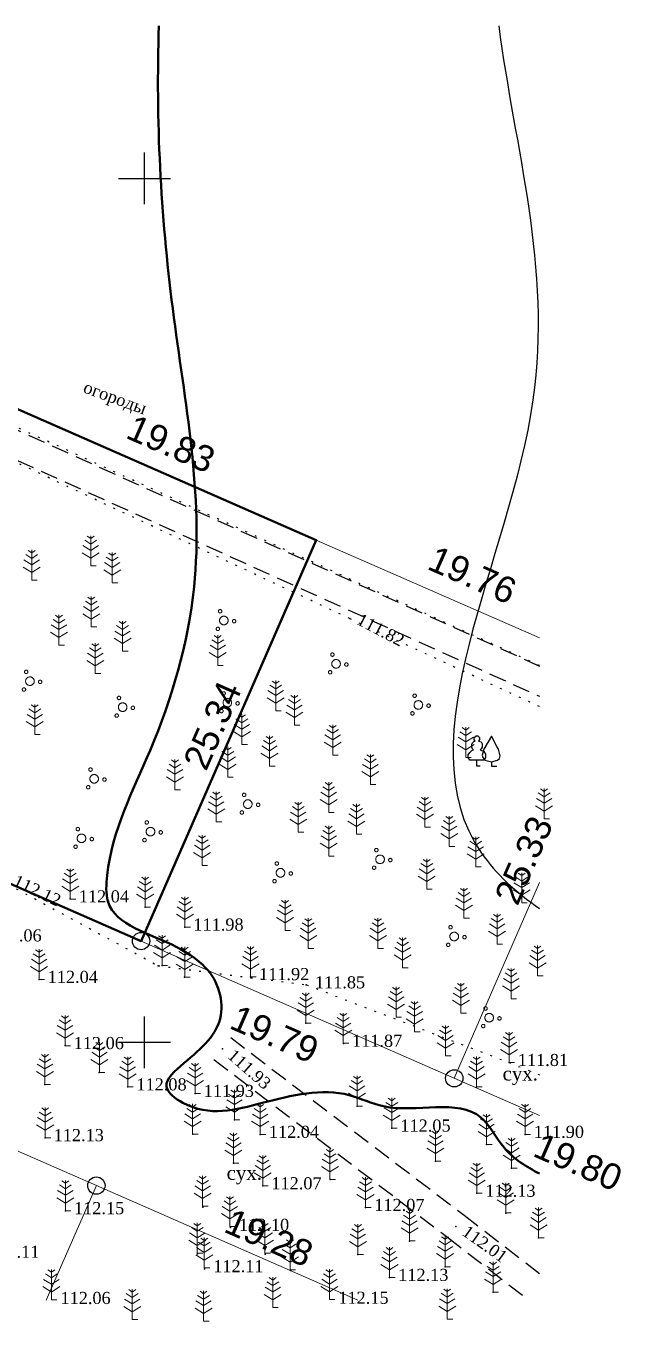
# Model space of a CAD drawing. Header units: millimetres. Extents: x 5405586.8 to 5405677.6, y 5525132.7 to 5525211.5.
# Drawn here: x 5405643.1 to 5405677.6, y 5525133.9 to 5525208.8 of the extents above; entities that cross this region are included whole.
import ezdxf
from ezdxf.enums import TextEntityAlignment as Align

# ---------------------------------------------------------------- set-up
doc = ezdxf.new("R2010")
doc.units = ezdxf.units.MM
for name, pattern in [('DASHEDX2', [1.5, 1, -0.5]), ('HIDDEN', [0.5, 0, -0.5]), ('суцільна', [50, 50, 0])]:
    doc.linetypes.add(name, pattern=pattern)
for name, color, linetype, lineweight in [('11900000', 1, 'Continuous', 30), ('Контур', 7, 'HIDDEN', 30), ('ТОЧКИ', 7, 'Continuous', 30), ('усл. знак', 7, 'суцільна', 20)]:
    doc.layers.add(name, color=color, linetype=linetype, lineweight=lineweight)
for name, color, linetype in [('SC007', 7, 'Continuous'), ('горизонтали', 42, 'Continuous'), ('дороги', 7, 'Continuous'), ('Ділянки_Межі', 10, 'Continuous'), ('надписи', 7, 'Continuous'), ('отметки', 7, 'Continuous'), ('промеры', 185, 'Continuous'), ('Растительность', 7, 'Continuous')]:
    doc.layers.add(name, color=color, linetype=linetype)
doc.styles.get("Standard").update_dxf_attribs({"font": 'arial.ttf'})
doc.styles.add('times', font='times.ttf')

# ---------------------------------------------------------------- blocks, each defined once
blk = doc.blocks.new('A$C51FE15A3')
at = {"layer": 'Растительность', "color": 94, "lineweight": 0}
for points in [[(-0.201, 1.726), (0, 1.584), (0.201, 1.726)], [(0, 1.75), (0, 0), (0.319, 0)], [(-0.493, 0.753), (0, 0.444), (0.493, 0.753)], [(-0.447, 1.172), (0, 0.895), (0.447, 1.172)], [(-0.343, 1.489), (0, 1.267), (0.343, 1.489)]]:
    blk.add_lwpolyline(points, dxfattribs=at)
blk = doc.blocks.new('A$C72385B22')
at = {"layer": 'усл. знак'}
for centre, radius in [((0, 0), 0.625), ((-0.02, 1.49), 0.25), ((-1.29, -0.64), 0.25), ((1.28, -0.76), 0.25)]:
    blk.add_circle(centre, radius, dxfattribs=at)
blk = doc.blocks.new('A$C2ACB5305')
at = {"layer": 'Растительность'}
blk.add_lwpolyline([(0.2, 0), (0.2, 0), (0, 0), (0, 0.35), (-0.4, 0.35), (-0.5, 0.5), (-0.5, 0.65), (-0.4, 0.8), (-0.3, 0.9), (-0.2, 0.95), (-0.25, 1), (-0.3, 1.1), (-0.3, 1.25), (-0.25, 1.35), (-0.15, 1.45), (-0.1, 1.45), (-0.15, 1.55), (-0.15, 1.65), (-0.05, 1.75), (0.05, 1.75), (0.15, 1.65), (0.15, 1.55), (0.1, 1.45), (0.25, 1.4), (0.3, 1.3), (0.3, 1.1), (0.25, 1), (0.2, 0.95), (0.4, 0.85), (0.5, 0.7), (0.5, 0.5), (0.45, 0.4), (0.4, 0.35), (0, 0.35)], dxfattribs=at)
blk = doc.blocks.new('SYMBOL504')
at = {"layer": 'SC007'}
for points in [[(0, 4.375), (-1.125, 2.5), (-1.375, 1.625), (-1.25, 1.25), (-1, 0.875), (0, 0.625), (0.875, 0.875), (1.125, 1.125), (1.25, 1.5), (1, 2.5), (0.75, 2.875), (0, 4.375)], [(0, 0.625), (0, 0), (0.75, 0)]]:
    blk.add_lwpolyline(points, dxfattribs=at)

msp = doc.modelspace()

# ---------------------------------------------------------------- linework, layer by layer
at = {"layer": '11900000', "color": 7}
for points in [[(5405650, 5525198.5, 0), (5405650, 5525201.5, 0)], [(5405650, 5525198.5, 0), (5405650, 5525201.5, 0)], [(5405648.5, 5525200, 0), (5405651.5, 5525200, 0)], [(5405648.5, 5525200, 0), (5405651.5, 5525200, 0)], [(5405650, 5525148.5, 0), (5405650, 5525151.5, 0)], [(5405650, 5525148.5, 0), (5405650, 5525151.5, 0)], [(5405648.5, 5525150, 0), (5405651.5, 5525150, 0)], [(5405648.5, 5525150, 0), (5405651.5, 5525150, 0)]]:
    msp.add_polyline3d(points, dxfattribs=at)
at = {"layer": 'горизонтали', "color": 32, "lineweight": 50}
msp.add_open_spline([(5405672.874, 5525142.395), (5405672.111, 5525142.795), (5405670.768, 5525143.605), (5405669.087, 5525147.106), (5405664.86, 5525145.566), (5405660.992, 5525147.54), (5405656.942, 5525146.548), (5405653.32, 5525145.539), (5405650.775, 5525147.512), (5405652.928, 5525149.325), (5405654.633, 5525150.791), (5405654.315, 5525153.841), (5405651.708, 5525155.999), (5405647.682, 5525156.882), (5405647.897, 5525161.874), (5405650.872, 5525167.39), (5405654.08, 5525178.428), (5405651.238, 5525192.444), (5405650.646, 5525203.389), (5405650.839, 5525208.827)], degree=3, knots=[135.624524, 135.624524, 135.624524, 135.624524, 138.209537, 140.411202, 146.07904, 148.174705, 153.227417, 157.82412, 159.162557, 160.836072, 164.352656, 165.903468, 169.284781, 174.080527, 175.575155, 183.233051, 193.029137, 209.184084, 225.423168, 225.423168, 225.423168, 225.423168], dxfattribs=at)
at = {"layer": 'горизонтали', "color": 32}
msp.add_open_spline([(5405670.518, 5525208.827), (5405671.411, 5525201.83), (5405676.246, 5525186.319), (5405663.846, 5525165.688), (5405671.504, 5525158.69), (5405672.874, 5525157.739)], degree=3, knots=[36.501513, 36.501513, 36.501513, 36.501513, 58.170722, 84.572332, 89.339037, 89.339037, 89.339037, 89.339037], dxfattribs=at)
at = {"layer": 'дороги', "color": 7, "linetype": 'DASHEDX2'}
for points, elevation in [([(5405633.717, 5525189.467), (5405672.874, 5525171.771)], 112.445), ([(5405633.079, 5525187.999), (5405672.874, 5525170.025)], 112.445), ([(5405654.994, 5525150.267), (5405668.517, 5525139.985), (5405672.874, 5525136.617)], 111.93), ([(5405654.026, 5525148.993), (5405667.543, 5525138.715), (5405672.252, 5525135.075)], 111.93)]:
    msp.add_lwpolyline(points, dxfattribs=dict(at, elevation=elevation))
at = {"layer": 'Ділянки_Межі', "lineweight": 50}
msp.add_lwpolyline([(5405631.669, 5525163.793), (5405641.783, 5525187.021), (5405659.949, 5525179.068), (5405649.808, 5525155.851)], close=True, dxfattribs=at)
at = {"layer": 'Ділянки_Межі', "lineweight": 0}
for points in [[(5405649.808, 5525155.851), (5405659.949, 5525179.068), (5405672.874, 5525173.41)], [(5405672.874, 5525159.245), (5405667.94, 5525147.913), (5405649.808, 5525155.851)], [(5405667.94, 5525147.913), (5405672.874, 5525159.245)], [(5405623.32, 5525135.075), (5405629.608, 5525149.412), (5405647.215, 5525141.703), (5405644.313, 5525135.075)], [(5405672.874, 5525145.753), (5405667.94, 5525147.913)], [(5405644.313, 5525135.075), (5405647.215, 5525141.703), (5405662.356, 5525135.075)]]:
    msp.add_lwpolyline(points, dxfattribs=at)
at = {"layer": 'Контур', "color": 7, "linetype": 'HIDDEN'}
for points, elevation in [([(5405672.874, 5525171.807), (5405591.617, 5525208.827)], 109.33), ([(5405672.874, 5525169.43), (5405661.89, 5525174.52), (5405633.079, 5525187.999)], 110.644), ([(5405672.874, 5525171.807), (5405672.874, 5525171.807)], 109.33), ([(5405672.874, 5525171.807), (5405672.874, 5525171.807)], 109.33), ([(5405601.79, 5525167.02), (5405611.93, 5525170.49), (5405621.15, 5525165.13), (5405626.28, 5525162.79), (5405632.31, 5525159.09), (5405642.05, 5525159.17), (5405650.794, 5525154.431), (5405659.38, 5525153.32), (5405671.11, 5525148.83), (5405672.874, 5525148.117)], 112.419)]:
    msp.add_lwpolyline(points, dxfattribs=dict(at, elevation=elevation))
at = {"layer": 'отметки', "color": 7}
for p in [(5405661.899, 5525174.519, 111.816), (5405645.697, 5525158.295, 112.04), (5405650.035, 5525157.822, 111.922), (5405652.332, 5525156.662, 111.981), (5405650.794, 5525154.431, 112.018), (5405651.019, 5525154.442, 112.023), (5405643.897, 5525153.634, 112.041), (5405652.328, 5525153.773, 112.018), (5405656.136, 5525153.794, 111.92), (5405659.371, 5525153.319, 111.847), (5405659.341, 5525151.108, 111.948), (5405645.401, 5525149.804, 112.059), (5405661.52, 5525149.937, 111.871), (5405654.515, 5525149.622, 111.934), (5405647.384, 5525148.249, 112.034), (5405671.121, 5525148.824, 111.813), (5405644.237, 5525147.56, 112.069), (5405649.035, 5525147.411, 112.079), (5405652.934, 5525147.037, 111.934), (5405669.231, 5525147.415, 111.947), (5405662.319, 5525146.295, 112.041), (5405655.212, 5525145.501, 112.019), (5405652.798, 5525144.677, 112.052), (5405656.7, 5525144.665, 112.038), (5405664.321, 5525145.029, 112.047), (5405672.045, 5525144.666, 111.896), (5405644.242, 5525144.473, 112.132), (5405669.813, 5525144.074, 112.044), (5405666.85, 5525143.112, 112.079), (5405655.15, 5525142.993, 112.103), (5405671.262, 5525142.705, 112.042), (5405656.851, 5525141.687, 112.068), (5405660.747, 5525142.058, 112.074), (5405669.239, 5525141.258, 112.13), (5405645.419, 5525140.248, 112.146), (5405653.385, 5525140.461, 112.1), (5405662.809, 5525140.433, 112.072), (5405670.929, 5525140.116, 112.086), (5405654.973, 5525139.282, 112.099), (5405668.038, 5525139.342, 112.015), (5405672.826, 5525138.675, 112.102), (5405665.352, 5525138.494, 112.096), (5405653.08, 5525137.744, 112.1), (5405656.992, 5525137.737, 112.089), (5405662.36, 5525137.72, 112.118), (5405667.413, 5525137.006, 112.121), (5405653.484, 5525136.89, 112.108), (5405658.448, 5525136.783, 112.108), (5405664.192, 5525136.386, 112.134), (5405670.198, 5525135.531, 112.032)]:
    msp.add_point(p, dxfattribs=at)
at = {"layer": 'ТОЧКИ'}
for centre in [(5405649.804, 5525155.853), (5405667.94, 5525147.913), (5405647.215, 5525141.703, 107.24)]:
    msp.add_circle(centre, 0.5, dxfattribs=at)

# ---------------------------------------------------------------- block references
at = {"layer": 'Растительность', "color": 7}
for name, p in [('A$C51FE15A3', (5405646.885, 5525177.571, 111.537)), ('A$C51FE15A3', (5405643.469, 5525176.742, 111.66)), ('A$C51FE15A3', (5405648.134, 5525176.591, 111.537)), ('A$C51FE15A3', (5405646.92, 5525174.045, 111.66)), ('A$C51FE15A3', (5405645.048, 5525172.987, 112.419)), ('A$C51FE15A3', (5405648.732, 5525172.629, 111.66)), ('A$C51FE15A3', (5405647.152, 5525171.342, 112.419)), ('A$C51FE15A3', (5405654.245, 5525171.809, 111.537)), ('A$C51FE15A3', (5405657.599, 5525169.182, 111.537)), ('A$C51FE15A3', (5405658.685, 5525168.347, 111.537)), ('A$C51FE15A3', (5405643.648, 5525167.806, 111.95)), ('A$C51FE15A3', (5405655.641, 5525167.228, 111.66)), ('A$C51FE15A3', (5405660.899, 5525166.616, 111.537)), ('A$C51FE15A3', (5405668.603, 5525166.485, 112.419)), ('A$C51FE15A3', (5405654.826, 5525165.344, 112.419)), ('A$C51FE15A3', (5405657.24, 5525165.978, 111.66)), ('A$C2ACB5305', (5405669.249, 5525165.98, 112.419)), ('A$C51FE15A3', (5405651.768, 5525164.615, 112.419)), ('A$C51FE15A3', (5405663.082, 5525164.91, 111.537)), ('A$C51FE15A3', (5405660.667, 5525163.299, 111.66)), ('A$C51FE15A3', (5405654.155, 5525162.749, 112.419)), ('A$C51FE15A3', (5405666.241, 5525162.441, 111.537)), ('A$C51FE15A3', (5405673.141, 5525162.938, 112.419)), ('A$C51FE15A3', (5405658.907, 5525162.154, 112.419)), ('A$C51FE15A3', (5405662.275, 5525162.042, 111.66)), ('A$C51FE15A3', (5405660.672, 5525160.774, 112.419)), ('A$C51FE15A3', (5405667.651, 5525161.338, 111.537)), ('A$C51FE15A3', (5405653.338, 5525160.231, 111.95)), ('A$C51FE15A3', (5405669.18, 5525160.144, 111.537)), ('A$C51FE15A3', (5405666.348, 5525158.859, 111.66)), ('A$C51FE15A3', (5405645.7, 5525158.29, 112.04)), ('A$C51FE15A3', (5405650.04, 5525157.82, 111.92)), ('A$C51FE15A3', (5405671.843, 5525158.062, 111.537)), ('A$C51FE15A3', (5405668.499, 5525157.177, 111.66)), ('A$C51FE15A3', (5405652.34, 5525156.66, 111.98)), ('A$C51FE15A3', (5405658.144, 5525156.474, 111.95)), ('A$C51FE15A3', (5405670.421, 5525155.675, 111.66)), ('A$C51FE15A3', (5405659.484, 5525155.427, 111.95)), ('A$C51FE15A3', (5405663.523, 5525155.427, 112.419)), ('A$C51FE15A3', (5405651.02, 5525154.44, 112.02)), ('A$C51FE15A3', (5405664.949, 5525154.312, 112.419)), ('A$C51FE15A3', (5405643.9, 5525153.63, 112.04)), ('A$C51FE15A3', (5405652.33, 5525153.77, 112.02)), ('A$C51FE15A3', (5405656.14, 5525153.79, 111.92)), ('A$C51FE15A3', (5405672.761, 5525153.845, 111.66)), ('A$C51FE15A3', (5405671.229, 5525152.522, 112.419)), ('A$C51FE15A3', (5405659.34, 5525151.11, 111.95)), ('A$C51FE15A3', (5405664.573, 5525151.449, 111.95)), ('A$C51FE15A3', (5405668.321, 5525151.676, 112.419)), ('A$C51FE15A3', (5405665.645, 5525150.611, 111.95)), ('A$C51FE15A3', (5405645.4, 5525149.8, 112.06)), ('A$C51FE15A3', (5405661.51, 5525149.94, 111.87)), ('A$C51FE15A3', (5405667.433, 5525149.213, 111.95)), ('A$C51FE15A3', (5405671.11, 5525148.83, 112.419)), ('A$C51FE15A3', (5405647.39, 5525148.25, 112.03)), ('A$C51FE15A3', (5405644.24, 5525147.56, 112.07)), ('A$C51FE15A3', (5405649.03, 5525147.41, 112.08)), ('A$C51FE15A3', (5405669.23, 5525147.42, 111.95)), ('A$C51FE15A3', (5405652.93, 5525147.04, 111.93)), ('A$C51FE15A3', (5405662.31, 5525146.3, 112.04)), ('A$C51FE15A3', (5405655.21, 5525145.5, 112.02)), ('A$C51FE15A3', (5405664.32, 5525145.03, 112.05)), ('A$C51FE15A3', (5405644.25, 5525144.47, 112.13)), ('A$C51FE15A3', (5405652.79, 5525144.68, 112.05)), ('A$C51FE15A3', (5405656.7, 5525144.67, 112.04)), ('A$C51FE15A3', (5405672.04, 5525144.67, 111.9)), ('A$C51FE15A3', (5405669.81, 5525144.08, 112.04)), ('A$C51FE15A3', (5405655.15, 5525143, 112.1)), ('A$C51FE15A3', (5405666.85, 5525143.12, 112.08)), ('A$C51FE15A3', (5405660.74, 5525142.06, 112.07)), ('A$C51FE15A3', (5405671.26, 5525142.71, 112.04)), ('A$C51FE15A3', (5405656.85, 5525141.69, 112.07)), ('A$C51FE15A3', (5405669.24, 5525141.26, 112.13)), ('A$C51FE15A3', (5405653.37, 5525140.51, 112.1)), ('A$C51FE15A3', (5405645.42, 5525140.25, 112.15)), ('A$C51FE15A3', (5405662.8, 5525140.44, 112.07)), ('A$C51FE15A3', (5405670.92, 5525140.12, 112.09)), ('A$C51FE15A3', (5405654.95, 5525139.33, 112.1)), ('A$C51FE15A3', (5405665.35, 5525138.5, 112.1)), ('A$C51FE15A3', (5405672.82, 5525138.68, 112.1)), ('A$C51FE15A3', (5405653.06, 5525137.79, 112.1)), ('A$C51FE15A3', (5405656.97, 5525137.79, 112.09)), ('A$C51FE15A3', (5405662.36, 5525137.72, 112.12)), ('A$C51FE15A3', (5405653.46, 5525136.94, 112.11)), ('A$C51FE15A3', (5405658.43, 5525136.83, 112.11)), ('A$C51FE15A3', (5405667.41, 5525137.01, 112.12)), ('A$C51FE15A3', (5405664.19, 5525136.39, 112.13)), ('A$C51FE15A3', (5405670.19, 5525135.54, 112.03)), ('A$C51FE15A3', (5405644.61, 5525135.1, 112.05)), ('A$C51FE15A3', (5405657.43, 5525134.65, 112.12)), ('A$C51FE15A3', (5405660.71, 5525135.11, 112.15)), ('A$C51FE15A3', (5405649.29, 5525133.96, 112.02)), ('A$C51FE15A3', (5405653.42, 5525133.86, 112.09)), ('A$C51FE15A3', (5405667.53, 5525133.98, 112.1))]:
    msp.add_blockref(name, p, dxfattribs=at)
at = {"layer": 'Растительность', "color": 7, "xscale": 0.400000000372529, "yscale": 0.400000000372529, "zscale": 0.400000000372529}
msp.add_blockref('SYMBOL504', (5405670.102, 5525165.973, 111.224), dxfattribs=at)
at = {"layer": 'усл. знак', "color": 7, "linetype": 'суцільна', "lineweight": 13, "xscale": 0.3999999998750298, "yscale": 0.3999999998750298, "zscale": 0.3999999998750298, "rotation": 265.3647753868261}
for p in [(5405654.595, 5525174.41), (5405661.096, 5525171.901), (5405643.366, 5525170.9), (5405648.737, 5525169.393), (5405654.799, 5525169.656), (5405665.86, 5525169.522), (5405647.088, 5525165.245), (5405655.986, 5525163.784), (5405650.347, 5525162.189), (5405646.356, 5525161.803), (5405663.642, 5525160.587), (5405657.878, 5525159.809), (5405667.937, 5525156.122), (5405669.963, 5525151.422)]:
    msp.add_blockref('A$C72385B22', p, dxfattribs=at)

# ---------------------------------------------------------------- texts
at = {"layer": 'надписи', "color": 7, "style": 'times'}
for p in [(5405670.738, 5525148.584, 111.861), (5405654.757, 5525142.836, 111.861)]:
    msp.add_text('сух.', height=0.8, dxfattribs=at).set_placement(p, align=Align.TOP_LEFT)
at = {"layer": 'отметки', "color": 7, "style": 'times'}
for s, rotation, p in [('огороды', 339.74095, (5405646.643, 5525188.294, 170.061)), ('111.82', 332.25079, (5405662.557, 5525174.857, 111.816)), ('112.12', 334.49567, (5405642.626, 5525159.724, 112.117)), ('111.93', 318.54702, (5405655.221, 5525149.666, 111.934)), ('112.01', 324.42124, (5405668.736, 5525139.458, 112.015))]:
    msp.add_text(s, height=0.7, rotation=rotation, dxfattribs=at).set_placement(p, align=Align.TOP_LEFT)
for s, p in [('112.04', (5405646.197, 5525158.795, 112.04)), ('112.06', (5405641.142, 5525156.535, 112.062)), ('111.98', (5405652.832, 5525157.162, 111.981)), ('111.92', (5405656.636, 5525154.294, 111.92)), ('112.04', (5405644.397, 5525154.134, 112.041)), ('111.85', (5405659.871, 5525153.819, 111.847)), ('112.06', (5405645.901, 5525150.304, 112.059)), ('111.87', (5405662.02, 5525150.437, 111.871)), ('111.81', (5405671.621, 5525149.324, 111.813)), ('112.08', (5405649.535, 5525147.911, 112.079)), ('111.93', (5405653.434, 5525147.537, 111.934)), ('112.05', (5405664.821, 5525145.529, 112.047)), ('112.13', (5405644.742, 5525144.973, 112.132)), ('112.04', (5405657.2, 5525145.165, 112.038)), ('111.90', (5405672.545, 5525145.166, 111.896)), ('112.07', (5405657.351, 5525142.187, 112.068)), ('112.13', (5405669.739, 5525141.758, 112.13)), ('112.15', (5405645.919, 5525140.748, 112.146)), ('112.07', (5405663.309, 5525140.933, 112.072)), ('112.10', (5405655.473, 5525139.782, 112.099)), ('112.11', (5405641.007, 5525138.225, 112.109)), ('112.11', (5405653.984, 5525137.39, 112.108)), ('112.13', (5405664.692, 5525136.886, 112.134)), ('112.06', (5405645.137, 5525135.55, 112.055)), ('112.15', (5405661.228, 5525135.562, 112.153))]:
    msp.add_text(s, height=0.7, dxfattribs=at).set_placement(p, align=Align.TOP_LEFT)
at = {"layer": 'промеры', "char_height": 1.5, "attachment_point": 1}
for s, insert, rotation in [('19.83', (5405649.445, 5525186.38), 336.35584), ('19.76', (5405666.897, 5525178.79), 336.35584), ('25.34', (5405652.195, 5525166.24), 66.37949), ('25.33', (5405670.223, 5525158.439), 66.37949), ('19.79', (5405655.439, 5525152.214), 336.35584), ('19.80', (5405673.02, 5525144.811), 336.35584), ('19.28', (5405655.119, 5525140.43), 336.35584)]:
    msp.add_mtext(s, dxfattribs=dict(at, insert=insert, rotation=rotation))

doc.saveas('drawing.dxf')
